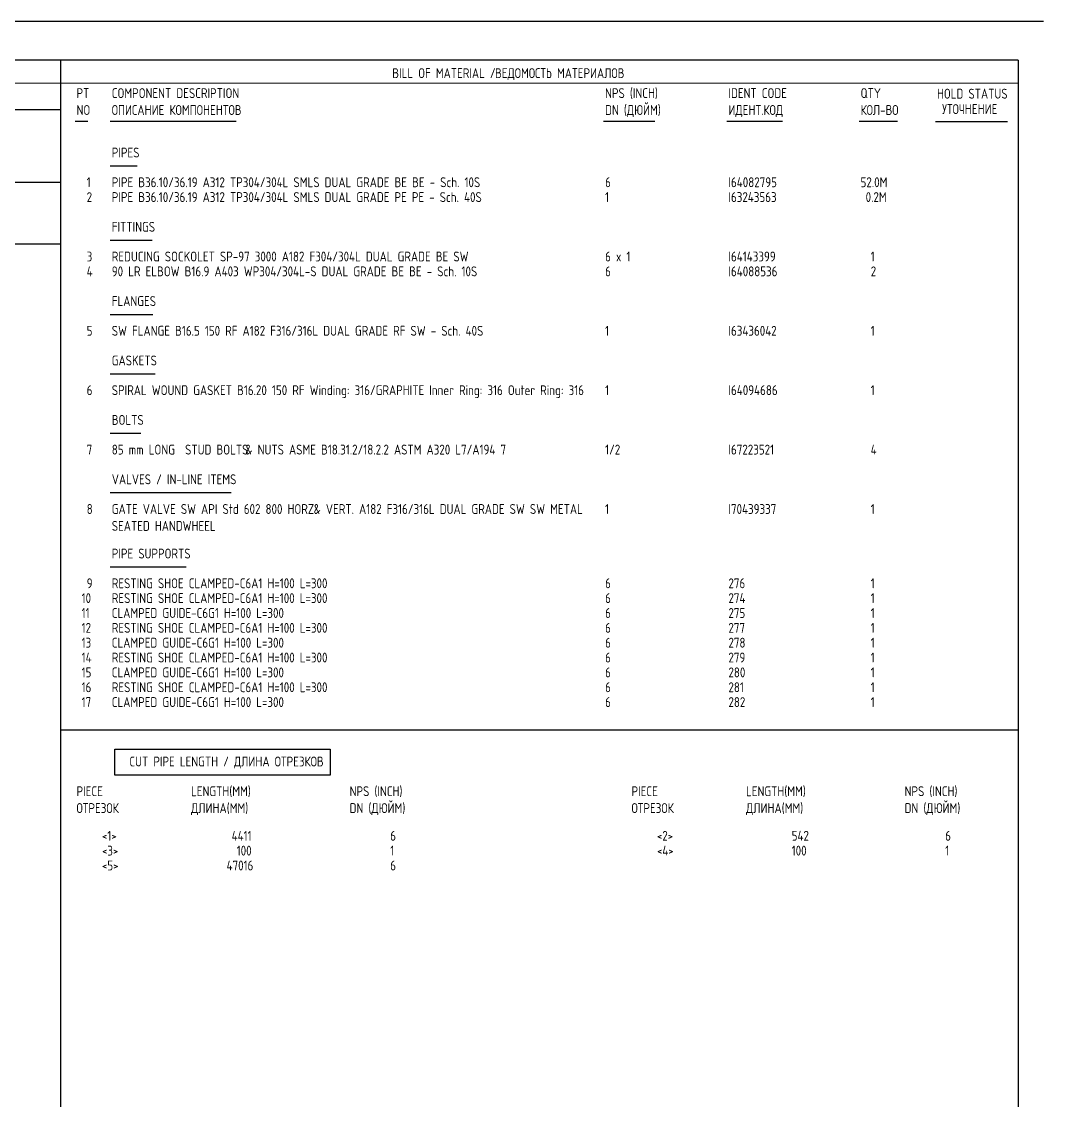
# Model space of a CAD drawing. Extents: x -1005 to 594, y -998 to 420.
# Drawn here: x 395.2 to 594, y 210 to 420 of the extents above; entities that cross this region are included whole.
import ezdxf

# ---------------------------------------------------------------- set-up
doc = ezdxf.new("R2010")
doc.units = 0
doc.styles.add('TTFN17', font='GOST type A')

msp = doc.modelspace()

# ---------------------------------------------------------------- linework, layer by layer
at = {"layer": 'GT_1', "flags": 128}
for points in [[(594, 420), (0, 420)], [(589.1, 412.5), (25.4, 412.5)], [(402.7, 412.5), (402.7, 7.5)], [(589.1, 412.5), (589.1, 7.5)], [(589.1, 408), (162.7, 407.9)], [(190.3, 402.9), (402.7, 402.9)], [(408.046, 400.531), (405.557, 400.531)], [(436.894, 400.531), (412.414, 400.531)], [(518.373, 400.531), (508.414, 400.531)], [(543.202, 400.531), (532.414, 400.531)], [(565.597, 400.531), (558.129, 400.531)], [(587, 400.5), (573, 400.5)], [(417.669, 391.854), (412.414, 391.854)], [(402.7, 388.7), (226.9, 388.7)], [(402.7, 376.7), (25.4, 376.7)], [(420.573, 377.398), (412.414, 377.398)], [(420.713, 362.942), (412.414, 362.942)], [(421.128, 351.378), (412.414, 351.378)], [(418.36, 339.813), (412.414, 339.813)], [(435.927, 328.248), (412.414, 328.248)], [(427.211, 313.793), (412.414, 313.793)], [(402.7, 282.149), (589, 282.149)], [(413.271, 278.364), (455.204, 278.364), (455.204, 273.316), (413.271, 273.316), (413.271, 278.364)]]:
    msp.add_lwpolyline(points, dxfattribs=at)

# ---------------------------------------------------------------- texts
at = {"layer": 'GT_1', "style": 'TTFN17'}
for s, p in [('BILL OF MATERIAL /', (467.289, 409)), ('ВЕДОМОСТЬ МАТЕРИАЛОВ', (487.289, 409)), ('PT', (405.846, 405.109)), ('COMPONENT DESCRIPTION', (412.703, 405.109)), ('NPS (INCH)', (508.703, 405.109)), ('IDENT CODE', (532.703, 405.109)), ('QTY', (558.417, 405.109)), ('HOLD STATUS', (573.289, 405)), ('NO', (405.846, 401.822)), ('ОПИСАНИЕ КОМПОНЕНТОВ', (412.703, 401.822)), ('DN (ДЮЙМ)', (508.703, 401.822)), ('ИДЕНТ.КОД', (532.703, 401.822)), ('КОЛ-ВО', (558.417, 401.822)), ('УТОЧНЕНИЕ', (574.289, 402)), ('PIPES', (412.703, 393.544)), ('  1', (405.846, 387.762)), ('PIPE B36.10/36.19 A312 TP304/304L SMLS DUAL GRADE BE BE - Sch. 10S', (412.703, 387.762)), ('6', (508.703, 387.762)), ('I64082795', (532.703, 387.762)), ('52.0M', (558.417, 387.762)), ('  2', (405.846, 384.871)), ('PIPE B36.10/36.19 A312 TP304/304L SMLS DUAL GRADE PE PE - Sch. 40S', (412.703, 384.871)), ('1', (508.703, 384.871)), ('I63243563', (532.703, 384.871)), (' 0.2M', (558.417, 384.871)), ('FITTINGS', (412.703, 379.088)), ('  3', (405.846, 373.306)), ('REDUCING SOCKOLET SP-97 3000 A182 F304/304L DUAL GRADE BE SW', (412.703, 373.306)), ('6 x 1', (508.703, 373.306)), ('I64143399', (532.703, 373.306)), ('  1', (558.417, 373.306)), ('  4', (405.846, 370.415)), ('90 LR ELBOW B16.9 A403 WP304/304L-S DUAL GRADE BE BE - Sch. 10S', (412.703, 370.415)), ('6', (508.703, 370.415)), ('I64088536', (532.703, 370.415)), ('  2', (558.417, 370.415)), ('FLANGES', (412.703, 364.633)), ('  5', (405.846, 358.85)), ('SW FLANGE B16.5 150 RF A182 F316/316L DUAL GRADE RF SW - Sch. 40S', (412.703, 358.85)), ('1', (508.703, 358.85)), ('I63436042', (532.703, 358.85)), ('  1', (558.417, 358.85)), ('GASKETS', (412.703, 353.068)), ('  6', (405.846, 347.286)), ('SPIRAL WOUND GASKET B16.20 150 RF Winding: 316/GRAPHITE Inner Ring: 316 Outer Ring: 316', (412.703, 347.286)), ('1', (508.703, 347.286)), ('I64094686', (532.703, 347.286)), ('  1', (558.417, 347.286)), ('BOLTS', (412.703, 341.503)), ('  7', (405.846, 335.721)), ('85 mm LONG  STUD BOLTS', (412.703, 335.721)), ('& NUTS ASME B18.31.2/18.2.2 ASTM A320 L7/A194 7', (438.704, 335.721)), ('1/2', (508.703, 335.721)), ('I67223521', (532.703, 335.721)), ('  4', (558.417, 335.721)), ('VALVES / IN-LINE ITEMS', (412.703, 329.939)), ('  8', (405.846, 324.156)), ('GATE VALVE SW API Std 602 800 HORZ.', (412.703, 324.156)), ('& VERT. A182 F316/316L DUAL GRADE SW SW METAL', (451.985, 324.156)), ('1', (508.703, 324.156)), ('I70439337', (532.703, 324.156)), ('  1', (558.417, 324.156)), ('SEATED HANDWHEEL', (412.703, 320.87)), ('PIPE SUPPORTS', (412.703, 315.483)), ('  9', (405.846, 309.701)), ('RESTING SHOE CLAMPED-C6A1 H=100 L=300', (412.703, 309.701)), ('6', (508.703, 309.701)), ('276', (532.703, 309.701)), ('  1', (558.417, 309.701)), (' 10', (405.846, 306.81)), ('RESTING SHOE CLAMPED-C6A1 H=100 L=300', (412.703, 306.81)), ('6', (508.703, 306.81)), ('274', (532.703, 306.81)), ('  1', (558.417, 306.81)), (' 11', (405.846, 303.918)), ('CLAMPED GUIDE-C6G1 H=100 L=300', (412.703, 303.918)), ('6', (508.703, 303.918)), ('275', (532.703, 303.918)), ('  1', (558.417, 303.918)), (' 12', (405.846, 301.027)), ('RESTING SHOE CLAMPED-C6A1 H=100 L=300', (412.703, 301.027)), ('6', (508.703, 301.027)), ('277', (532.703, 301.027)), ('  1', (558.417, 301.027)), (' 13', (405.846, 298.136)), ('CLAMPED GUIDE-C6G1 H=100 L=300', (412.703, 298.136)), ('6', (508.703, 298.136)), ('278', (532.703, 298.136)), ('  1', (558.417, 298.136)), (' 14', (405.846, 295.245)), ('RESTING SHOE CLAMPED-C6A1 H=100 L=300', (412.703, 295.245)), ('6', (508.703, 295.245)), ('279', (532.703, 295.245)), ('  1', (558.417, 295.245)), (' 15', (405.846, 292.354)), ('CLAMPED GUIDE-C6G1 H=100 L=300', (412.703, 292.354)), ('6', (508.703, 292.354)), ('280', (532.703, 292.354)), ('  1', (558.417, 292.354)), (' 16', (405.846, 289.463)), ('RESTING SHOE CLAMPED-C6A1 H=100 L=300', (412.703, 289.463)), ('6', (508.703, 289.463)), ('281', (532.703, 289.463)), ('  1', (558.417, 289.463)), (' 17', (405.846, 286.571)), ('CLAMPED GUIDE-C6G1 H=100 L=300', (412.703, 286.571)), ('6', (508.703, 286.571)), ('282', (532.703, 286.571)), ('  1', (558.417, 286.571)), ('CUT PIPE LENGTH / ДЛИНА ОТРЕЗКОВ', (416.132, 275.007)), ('PIECE', (405.846, 269.224)), ('LENGTH(MM)', (428.132, 269.224)), ('NPS (INCH)', (458.989, 269.224)), ('PIECE', (513.846, 269.224)), ('LENGTH(MM)', (536.132, 269.224)), ('NPS (INCH)', (566.989, 269.224)), ('ОТРЕЗОК', (405.846, 265.938)), ('ДЛИНА(MM)', (428.132, 265.938)), ('DN (ДЮЙМ)', (458.989, 265.938)), ('ОТРЕЗОК', (513.846, 265.938)), ('ДЛИНА(MM)', (536.132, 265.938)), ('DN (ДЮЙМ)', (566.989, 265.938)), ('     <1>', (405.846, 260.551)), ('        4411', (428.132, 260.551)), ('        6', (458.989, 260.551)), ('     <2>', (513.846, 260.551)), ('         542', (536.132, 260.551)), ('        6', (566.989, 260.551)), ('     <3>', (405.846, 257.66)), ('         100', (428.132, 257.66)), ('        1', (458.989, 257.66)), ('     <4>', (513.846, 257.66)), ('         100', (536.132, 257.66)), ('        1', (566.989, 257.66)), ('     <5>', (405.846, 254.769)), ('       47016', (428.132, 254.769)), ('        6', (458.989, 254.769))]:
    msp.add_text(s, height=1.925, dxfattribs=at).set_placement(p)

doc.saveas('drawing.dxf')
